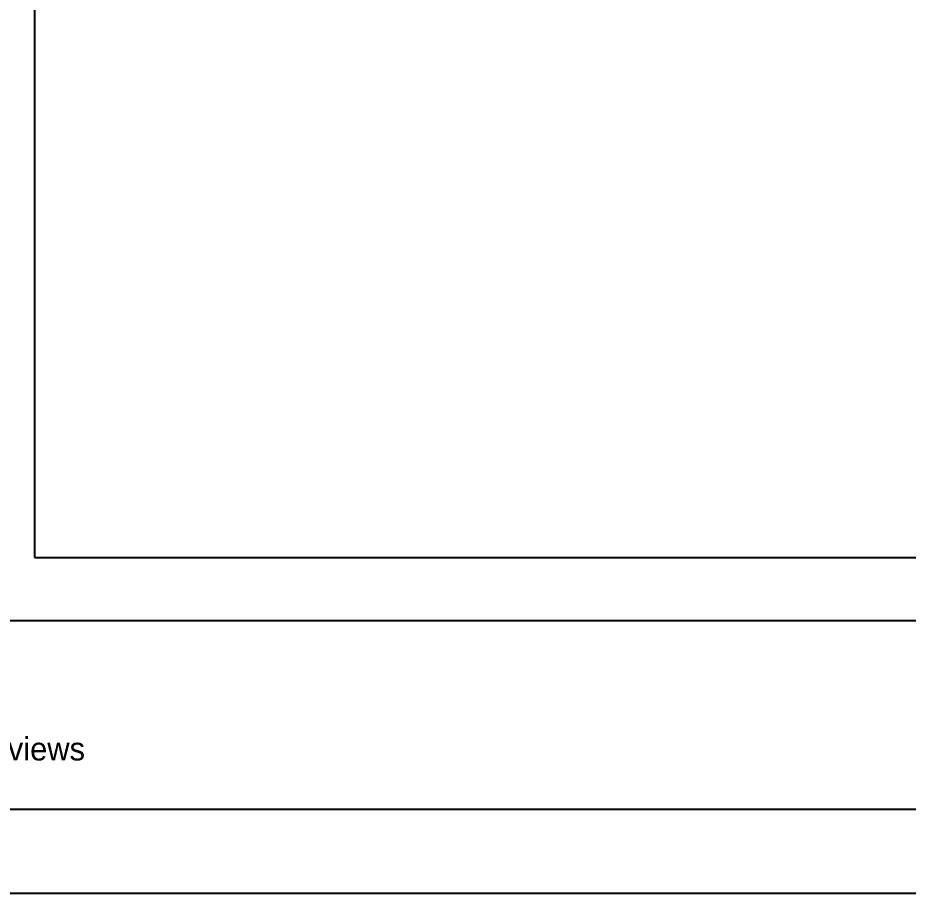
# Model space of a CAD drawing. Header units: metres. Extents: x -42 to 420, y 0 to 297.
# Drawn here: x 154.4 to 239.2, y 0 to 83.5 of the extents above; entities that cross this region are included whole.
import ezdxf
from ezdxf.enums import TextEntityAlignment as Align

# ---------------------------------------------------------------- set-up
doc = ezdxf.new("R2010")
doc.units = ezdxf.units.M
doc.layers.add('FRAME', color=7, linetype='Continuous')
doc.layers.add('LABELS', color=7, linetype='Continuous')

msp = doc.modelspace()

# ---------------------------------------------------------------- linework, layer by layer
at = {"layer": 'FRAME'}
msp.add_line((8, 26), (412, 26), dxfattribs=at)
for points in [[(0, 0), (420, 0), (420, 297), (0, 297)], [(8, 8), (412, 8), (412, 289), (8, 289)], [(156, 32), (408, 32), (408, 164), (156, 164)]]:
    msp.add_lwpolyline(points, close=True, dxfattribs=at)

# ---------------------------------------------------------------- texts
at = {"layer": 'LABELS'}
msp.add_text('OpenHull - all dimensions in metres, moulded surface; station 0 = AP, station 20 = FP; scales differ between views', height=2.2, dxfattribs=at).set_placement((12, 12), align=Align.BOTTOM_LEFT)

doc.saveas('drawing.dxf')
